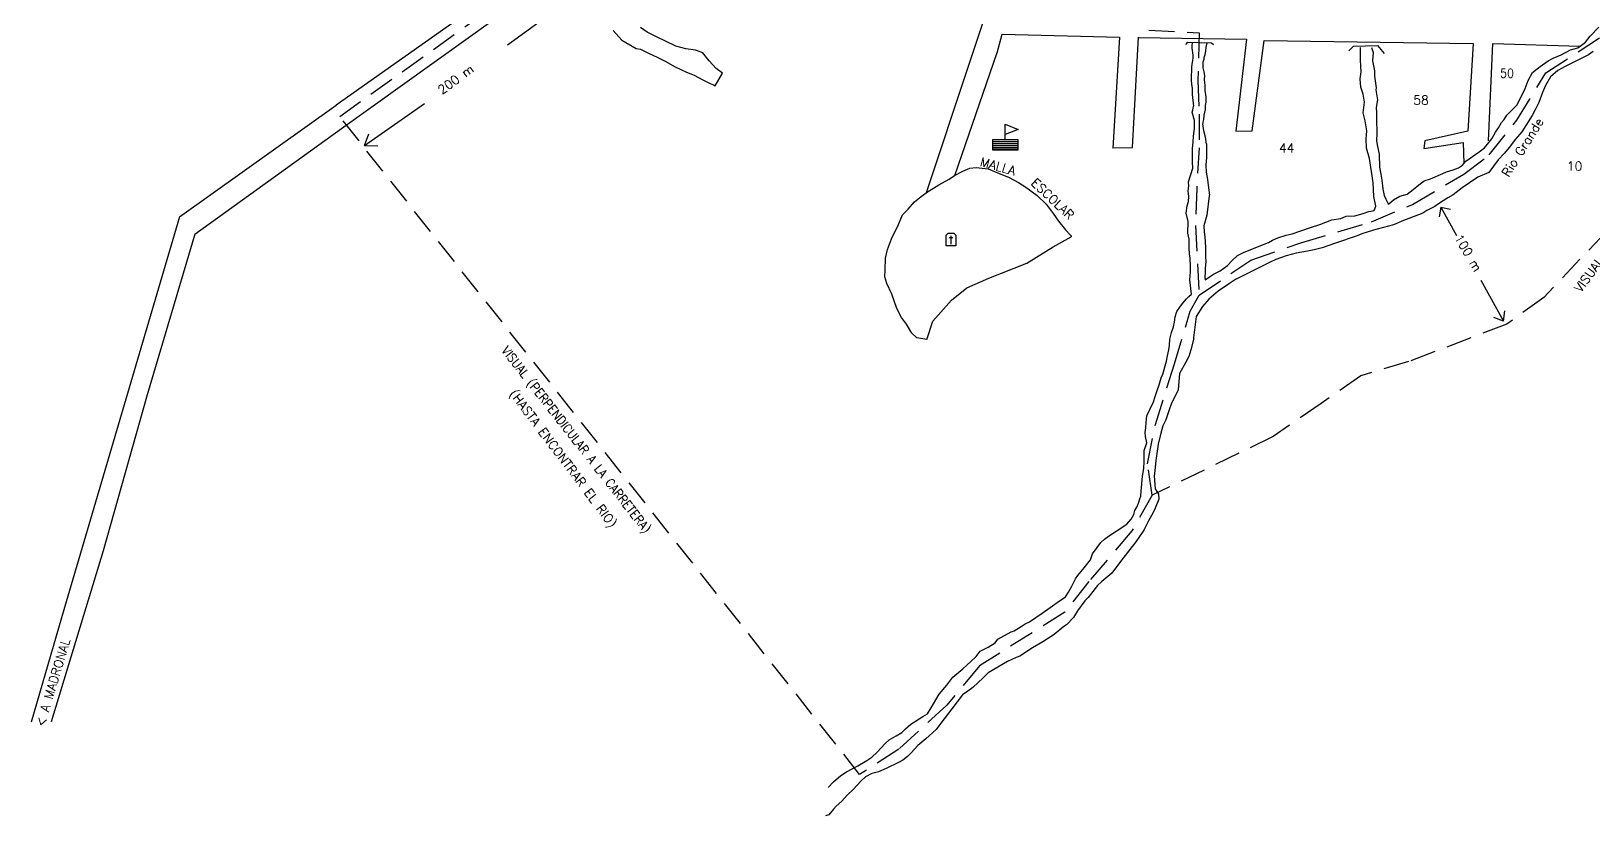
# Model space of a CAD drawing. Extents: x 533624 to 536047, y 1694598 to 1697264.
# Drawn here: x 533712 to 534931, y 1694598 to 1695211 of the extents above; entities that cross this region are included whole.
import ezdxf

# ---------------------------------------------------------------- set-up
doc = ezdxf.new("R2010")
doc.units = 0
doc.header["$LTSCALE"] = 80
doc.header["$MEASUREMENT"] = 0
doc.linetypes.add('HIDDEN', pattern=[0.375, 0.25, -0.125])
doc.layers.get('0').update_dxf_attribs({"linetype": 'CONTINUOUS'})
for name, color, linetype in [('4', 9, 'HIDDEN'), ('6', 10, 'CONTINUOUS'), ('9', 5, 'CONTINUOUS'), ('A', 3, 'CONTINUOUS'), ('C', 1, 'CONTINUOUS'), ('D', 6, 'CONTINUOUS'), ('F', 15, 'CONTINUOUS'), ('L', 14, 'CONTINUOUS')]:
    doc.layers.add(name, color=color, linetype=linetype)
doc.styles.add('ROMANS', font='ROMANS', dxfattribs={"height": 7})

# ---------------------------------------------------------------- blocks, each defined once
blk = doc.blocks.new('ESC')
for p, q in [((0, -2), (0, 10)), ((0, 10), (10, 6)), ((10, 6), (0, 2)), ((-10, -3.5), (10, -3.5)), ((-10, -5), (10, -5)), ((-10, -6.5), (10, -6.5)), ((-10, -8), (10, -8)), ((-10, -9.5), (10, -9.5))]:
    blk.add_line(p, q)
blk.add_lwpolyline([(-10, -2), (-10, -10), (10, -10), (10, -2)], close=True)
blk = doc.blocks.new('CEM')
at = {"layer": 'A'}
for p, q in [((-3.774444, 3.46086), (-2.150444, 5.05986)), ((-3.774444, -4.94014), (-3.774444, 3.46086)), ((-2.150444, 5.05986), (2.290556, 5.05986)), ((-1.312444, 1.50686), (1.402556, 1.50686)), ((0.057556, 2.77586), (0.057556, -3.67114)), ((2.290556, 5.05986), (3.889556, 3.46086)), ((3.889556, 3.46086), (3.889556, -4.94014)), ((3.889556, -4.94014), (-3.774444, -4.94014))]:
    blk.add_line(p, q, dxfattribs=at)

msp = doc.modelspace()

# ---------------------------------------------------------------- linework, layer by layer
at = {"layer": '4', "color": 9, "linetype": 'HIDDEN'}
for points in [[(534941.459259, 1695054.293631), (534892.578507, 1695002.660088), (534892.578507, 1695002.660088), (534863.742486, 1694981.863745), (534786.985254, 1694952.643943), (534749.726986, 1694941.590331), (534718.971891, 1694920.03783), (534681.557585, 1694894.231082), (534586.947737, 1694848.423448), (534571.271245, 1694820.690884), (534537.585858, 1694781.041823), (534518.871753, 1694757.102769), (534452.249552, 1694715.209415), (534426.798366, 1694684.5375), (534389.370157, 1694650.125106), (534358.742331, 1694630.532873), (533953.135709, 1695143.923944), (534118.546213, 1695262.542039)], [(534584.440115, 1695211.245622), (534623.681233, 1695209.375714), (534622.746921, 1695171.977556), (534623.681233, 1695145.798845), (534623.681233, 1695119.620134), (534621.812608, 1695087.8317), (534620.878296, 1695058.848127), (534623.681233, 1695004.620798), (534663.932733, 1695031.86069), (534703.157815, 1695045.419933), (534758.07293, 1695061.833753), (534790.166179, 1695075.392996), (534830.104444, 1695098.94326), (534850.073577, 1695113.929792), (534871.469076, 1695141.048278), (534894.290942, 1695178.157785), (534941.349491, 1695208.842343)], [(534586.947737, 1694848.423448), (534583.456479, 1694873.03316), (534589.578284, 1694903.66398), (534604.445524, 1694950.922959), (534616.689134, 1694992.055774), (534623.681233, 1695004.620798)]]:
    msp.add_lwpolyline(points, dxfattribs=at)
at = {"layer": '6'}
msp.add_line((534114.5625, 1695268.875), (533950.3125, 1695152.875), dxfattribs=at)
at = {"layer": '6', "color": 10, "linetype": 'CONTINUOUS'}
for points in [[(533828.13, 1695065.63), (533950.31, 1695152.88)], [(533840, 1695052.13), (533954.44, 1695134.5)]]:
    msp.add_lwpolyline(points, dxfattribs=at)
at = {"layer": '6'}
for points in [[(533828.125, 1695065.625), (533828.125, 1695065.625), (533738.5, 1694760.875), (533738.5, 1694760.875), (533712.4375, 1694671.375)], [(533840, 1695052.125), (533802.9375, 1694926.875), (533802.9375, 1694926.875), (533768.5625, 1694805.125), (533768.5625, 1694805.125), (533728, 1694671.625)]]:
    msp.add_lwpolyline(points, dxfattribs=at)
at = {"layer": '9', "color": 5, "linetype": 'CONTINUOUS'}
for points in [[(534166.455872, 1695211.055977), (534173.245692, 1695203.606771), (534184.370468, 1695197.129287), (534187.926189, 1695196.582894), (534194.504689, 1695193.206208), (534200.834206, 1695190.340942), (534207.161032, 1695187.221311), (534214.746229, 1695182.816407), (534223.605938, 1695178.652415), (534229.686471, 1695176.298568), (534236.516646, 1695172.664828), (534242.083069, 1695169.807632), (534244.870316, 1695168.760581), (534246.134067, 1695167.984037), (534251.835007, 1695177.845061), (534246.785383, 1695181.459969), (534241.505608, 1695187.366847), (534236.482887, 1695193.525399), (534230.654028, 1695195.622192), (534223.288222, 1695196.717669), (534215.424448, 1695198.835984), (534199.731874, 1695206.379351), (534192.899009, 1695209.758727), (534187.849385, 1695213.373635)], [(534758.289206, 1695197.927774), (534759.517983, 1695193.844492), (534758.941996, 1695187.490763), (534760.384783, 1695179.589324), (534760.596102, 1695175.516803), (534761.771073, 1695166.346233), (534761.500566, 1695164.822737), (534762.943353, 1695156.921299), (534761.864018, 1695151.081679), (534762.075338, 1695147.009158), (534762.024222, 1695142.176234), (534762.411886, 1695130.724455), (534762.095645, 1695124.876764), (534762.813002, 1695120.544498), (534764.277312, 1695114.677975), (534764.424063, 1695104.500709), (534765.382334, 1695098.89393), (534766.351366, 1695094.30461), (534767.041821, 1695087.4287), (534768.005472, 1695082.330651), (534769.247701, 1695079.519191), (534770.249016, 1695077.982243), (534771.244951, 1695075.936566), (534771.493935, 1695075.425147), (534775.347066, 1695078.945894), (534780.209583, 1695081.692787), (534786.078796, 1695083.41146), (534790.69502, 1695086.924136), (534795.05957, 1695090.693867), (534799.161684, 1695093.703195), (534804.267804, 1695095.429939), (534813.722332, 1695099.400228), (534816.790847, 1695100.894131), (534821.894277, 1695102.366511), (534825.98025, 1695103.849652), (534829.056835, 1695106.106648), (534831.887128, 1695109.129428), (534842.139723, 1695116.398383), (534846.241837, 1695119.407711), (534848.563401, 1695122.435871), (534852.167547, 1695126.468037), (534855.022052, 1695131.780096), (534857.346306, 1695135.06262), (534859.681321, 1695139.362602), (534861.740449, 1695141.630359), (534863.810339, 1695144.915574), (534871.524671, 1695152.720161), (534874.641611, 1695158.792623), (534878.023677, 1695165.879852), (534880.377524, 1695171.960385), (534883.75152, 1695178.284521), (534889.653017, 1695183.055568), (534896.057862, 1695187.312505), (534899.897541, 1695189.56143), (534906.283555, 1695192.037816), (534913.448803, 1695196.032318), (534919.060962, 1695197.499317), (534922.137547, 1695199.756313), (534925.214133, 1695202.013309), (534928.823661, 1695206.554204), (534935.512464, 1695213.606459)], [(534931.24086, 1695194.572173), (534927.398491, 1695192.068884), (534921.77288, 1695189.330063), (534909.241766, 1695183.102778), (534903.610775, 1695179.855228), (534897.706588, 1695174.829817), (534893.821173, 1695168.256697), (534891.472707, 1695162.684893), (534888.845663, 1695154.826499), (534885.988468, 1695149.260076), (534883.650762, 1695144.705729), (534875.376586, 1695132.073599), (534870.481785, 1695126.274334), (534865.578913, 1695119.711975), (534861.972076, 1695115.425445), (534857.082655, 1695110.134908), (534849.601165, 1695100.292716), (534841.166785, 1695096.56603), (534834.507575, 1695092.311783), (534828.868513, 1695088.30114), (534821.941487, 1695082.777761), (534817.847444, 1695080.531527), (534810.41976, 1695075.776622), (534807.600229, 1695073.7713), (534801.460509, 1695070.529131), (534798.13225, 1695068.52919), (534794.812061, 1695067.292342), (534783.062872, 1695062.837537), (534775.394276, 1695059.357145), (534767.487457, 1695057.405629), (534761.618243, 1695055.686956), (534755.494665, 1695053.970972), (534750.6456, 1695052.495902), (534747.065666, 1695050.753015), (534729.961373, 1695045.082885), (534719.746442, 1695041.375032), (534713.37119, 1695039.916103), (534708.273141, 1695038.952452), (534699.351554, 1695037.266062), (534691.6991, 1695035.311856), (534683.527155, 1695032.345574), (534679.181438, 1695030.356394), (534662.044861, 1695021.633891), (534652.070843, 1695016.651525), (534647.46, 1695013.647578), (534638.492678, 1695007.636993), (534631.303217, 1695001.353212), (534626.411106, 1694995.808311), (534621.240419, 1694987.97682), (534619.282307, 1694971.207602), (534619.268855, 1694969.93578), (534617.14785, 1694961.817641), (534615.567857, 1694956.746495), (534613.230152, 1694952.192149), (534608.303067, 1694943.34051), (534607.405458, 1694930.630361), (534601.945432, 1694919.494824), (534600.635945, 1694915.947174), (534597.746466, 1694907.328377), (534595.406071, 1694902.519666), (534593.820697, 1694896.939791), (534591.694311, 1694888.312924), (534589.779245, 1694875.613536), (534589.184426, 1694867.479256), (534588.632652, 1694863.414806), (534589.290823, 1694853.486523), (534592.043096, 1694849.132735), (534592.257106, 1694845.314578), (534589.383768, 1694838.221968), (534587.562863, 1694834.425335), (534584.191558, 1694828.355563), (534580.814872, 1694821.777062), (534580.035637, 1694820.258947), (534574.35084, 1694811.924109), (534563.008148, 1694797.798076), (534555.523968, 1694787.701519), (534547.823088, 1694781.168754), (534544.481376, 1694777.89699), (534537.005267, 1694768.563526), (534534.43472, 1694766.046786), (534528.755303, 1694758.220676), (534525.646433, 1694752.911307), (534520.245594, 1694747.371787), (534518.194537, 1694745.867123), (534510.499037, 1694739.843087), (534501.78877, 1694734.084176), (534493.597993, 1694729.337342), (534483.862197, 1694722.8261), (534481.053428, 1694721.838236), (534474.150615, 1694718.604137), (534459.048954, 1694709.860111), (534455.190442, 1694705.830636), (534447.224436, 1694698.283103), (534443.125012, 1694695.52814), (534439.022898, 1694692.518812), (534430.767554, 1694681.667233), (534422.255154, 1694670.563979), (534418.385882, 1694665.517046), (534410.422566, 1694658.223878), (534404.264014, 1694653.201157), (534399.114849, 1694647.404582), (534396.032883, 1694644.638858), (534392.439497, 1694641.624149), (534389.113928, 1694639.878572), (534379.396964, 1694635.147881), (534373.51968, 1694632.666114), (534368.41625, 1694631.193734), (534363.302058, 1694628.703896), (534359.960347, 1694625.432133), (534353.782963, 1694618.628861), (534349.158668, 1694614.353092), (534344.783357, 1694609.565904), (534340.418808, 1694605.796173), (534338.359679, 1694603.528416), (534334.750152, 1694598.987521), (534332.198437, 1694598.251331)], [(534629.534125, 1695122.717317), (534629.421131, 1695112.034012), (534628.850525, 1695106.189011), (534629.300067, 1695100.587614), (534630.255648, 1695094.726471), (534630.951483, 1695088.35929), (534631.652699, 1695082.500838), (534631.392954, 1695081.994799), (534629.708039, 1695067.003441), (534627.329979, 1695058.633629), (534627.533227, 1695053.798014), (534628.001601, 1695049.977168), (534628.469975, 1695046.156321), (534628.678604, 1695041.829436), (534628.603276, 1695034.707232), (534628.814595, 1695030.634712), (534628.506424, 1695025.550114), (534628.463379, 1695021.480283), (534628.190183, 1695019.702423), (534628.174041, 1695018.176236), (534628.417644, 1695017.156088), (534628.417644, 1695017.156088), (534628.409573, 1695016.392995), (534631.743213, 1695018.901665), (534634.817109, 1695020.904297), (534640.188355, 1695023.645809), (534645.827417, 1695027.656452), (534649.431563, 1695031.688618), (534653.541749, 1695035.461039), (534658.401575, 1695037.953567), (534669.130616, 1695042.164769), (534677.81667, 1695045.6344), (534680.887875, 1695047.382667), (534684.979228, 1695049.374537), (534691.614225, 1695051.339504), (534696.203546, 1695052.308536), (534710.501759, 1695057.245167), (534717.90523, 1695059.710791), (534727.102703, 1695063.429406), (534734.235668, 1695064.371535), (534738.32433, 1695066.109041), (534745.19755, 1695066.545131), (534751.575492, 1695068.258424), (534756.170194, 1695069.736185), (534757.69907, 1695069.974407), (534760.250785, 1695070.710597), (534761.557581, 1695074.003883), (534760.112104, 1695081.650957), (534759.459314, 1695092.087969), (534758.755408, 1695097.692057), (534756.608715, 1695111.197583), (534754.151161, 1695119.364147), (534753.972125, 1695126.489041), (534754.548112, 1695132.84277), (534753.102635, 1695140.489844), (534751.643707, 1695146.865096), (534752.749945, 1695155.24836), (534751.797055, 1695161.363867), (534749.821326, 1695166.981407), (534749.379855, 1695173.345898), (534750.202136, 1695178.933844), (534749.739142, 1695183.263419), (534749.533203, 1695187.844669), (534749.565487, 1695190.897042), (534749.600461, 1695194.203779), (534749.619293, 1695195.98433), (534749.638126, 1695197.764881)], [(534618.19, 1695161.13), (534619.213876, 1695152.106952)], [(534334.213045, 1694620.362202), (534338.328611, 1694624.643352), (534344.232799, 1694629.668763), (534348.586587, 1694632.421036), (534357.286093, 1694637.162489), (534364.454032, 1694641.411355), (534368.296401, 1694643.914644), (534372.409277, 1694647.94143), (534378.586661, 1694654.744701), (534381.922992, 1694657.507736), (534387.299618, 1694660.757976), (534391.650716, 1694663.255885), (534394.478318, 1694666.0243), (534398.842868, 1694669.794031), (534408.064554, 1694675.801925), (534411.647178, 1694677.799176), (534414.496303, 1694682.602506), (534420.968406, 1694693.218553), (534426.894116, 1694700.278879), (534431.537243, 1694706.335199), (534439.238123, 1694712.867964), (534445.659111, 1694718.651088), (534449.771986, 1694722.677873), (534452.867404, 1694726.71542), (534459.007124, 1694729.95759), (534464.638115, 1694733.20514), (534466.702624, 1694735.981626), (534476.939077, 1694741.724395), (534479.236428, 1694742.463275), (534484.870109, 1694745.96519), (534487.944005, 1694747.967821), (534491.269574, 1694749.713398), (534501.262425, 1694756.476315), (534507.412906, 1694760.735942), (534512.797603, 1694764.749276), (534519.456813, 1694769.003523), (534521.786447, 1694772.794776), (534524.378517, 1694777.346432), (534527.238403, 1694783.16722), (534529.045857, 1694785.692032), (534531.36742, 1694788.720192), (534533.943348, 1694791.745662), (534538.84353, 1694798.053656), (534540.418142, 1694802.616073), (534544.03305, 1694807.665697), (534546.871413, 1694811.451569), (534549.953379, 1694814.217294), (534553.029965, 1694816.47429), (534558.923392, 1694820.482243), (534567.373914, 1694825.735115), (534570.723696, 1694829.769972), (534572.796276, 1694833.309551), (534573.594343, 1694836.608217), (534575.147432, 1694839.135719), (534576.451538, 1694842.174641), (534577.50397, 1694845.470617), (534578.291276, 1694847.751825), (534578.331631, 1694851.567291), (534579.472843, 1694863.257293), (534580.554868, 1694869.351277), (534580.865729, 1694874.69024), (534580.702835, 1694883.34132), (534582.799628, 1694889.170178), (534581.835977, 1694894.268228), (534581.613896, 1694897.323291), (534582.160289, 1694900.879012), (534582.460389, 1694905.200517), (534582.76856, 1694910.285114), (534587.971531, 1694921.168978), (534589.289089, 1694925.479721), (534590.863701, 1694930.042138), (534592.438313, 1694934.604556), (534594.020996, 1694939.930066), (534595.325102, 1694942.968988), (534598.230723, 1694953.11397), (534599.036861, 1694957.17573), (534600.102745, 1694961.743528), (534600.649138, 1694965.299249), (534600.700254, 1694970.132173), (534602.028572, 1694975.460374), (534603.600494, 1694979.768427), (534604.403942, 1694983.575822), (534604.955716, 1694987.640272), (534606.270583, 1694991.696651), (534609.114327, 1694995.991252), (534610.919091, 1694998.261699), (534613.754763, 1695001.793208), (534615.554146, 1695003.554926), (534617.607894, 1695005.313955), (534616.454446, 1695016.51944), (534617.027742, 1695022.618805), (534617.070787, 1695026.688636), (534616.634697, 1695033.561855), (534616.158252, 1695036.619609), (534615.955003, 1695041.455223), (534615.995358, 1695045.270689), (534616.027642, 1695048.323062), (534614.804246, 1695052.915073), (534615.155461, 1695062.069501), (534613.696533, 1695068.444753), (534614.267139, 1695074.289754), (534615.319571, 1695077.58573), (534615.61698, 1695081.65287), (534615.153987, 1695085.982445), (534615.70307, 1695089.792531), (534615.48368, 1695093.101958), (534618.649046, 1695103.75298), (534618.443107, 1695108.334229), (534618.499604, 1695113.675882), (534618.55341, 1695118.76317), (534619.118636, 1695124.099442), (534619.164371, 1695128.423637), (534619.994722, 1695134.774676), (534620.05929, 1695140.879422), (534618.345997, 1695147.257364), (534618.873558, 1695149.032534), (534619.213876, 1695152.106952)]]:
    msp.add_lwpolyline(points, dxfattribs=at)
at = {"layer": '9'}
for points in [[(534618.3125, 1695201.875), (534618.3125, 1695201.125), (534618.0625, 1695199.5), (534618.0625, 1695198.375), (534618.0625, 1695197.125), (534618.375, 1695195.75), (534618.625, 1695193.75), (534618.6875, 1695191.875), (534618.6875, 1695189.75), (534618.4375, 1695187.75), (534618.1875, 1695186.375), (534617.9375, 1695184.5), (534617.6875, 1695182.625), (534617.6875, 1695181), (534617.75, 1695178.5), (534617.5, 1695177.125), (534617.5, 1695176), (534617.5, 1695175.25), (534617.5, 1695172.5), (534617.8125, 1695169), (534618.125, 1695166), (534618.1875, 1695163.25), (534618.1875, 1695161.125)], [(534629.5, 1695122.5), (534628.625, 1695127.875), (534627.25, 1695132.75), (534626.9375, 1695136.375), (534626.625, 1695138.25), (534626.875, 1695138.75), (534626.875, 1695139.625), (534627.4375, 1695141.5), (534627.625, 1695145.125), (534628.6875, 1695149.5), (534628.625, 1695152.5), (534629.1875, 1695155.25), (534629.125, 1695156.875), (534629.125, 1695159), (534628.8125, 1695160.875), (534628.5, 1695164.125), (534628.5, 1695168.5), (534627.875, 1695172.625), (534628.125, 1695175.875), (534627.5625, 1695178.875), (534626.9375, 1695181.875), (534626.9375, 1695184.375), (534626.9375, 1695186.5), (534627.6875, 1695188.75), (534627.6875, 1695190.125), (534628.5, 1695192.25), (534629, 1695195), (534629.25, 1695198), (534630, 1695201.5), (534630, 1695201.5)]]:
    msp.add_lwpolyline(points, dxfattribs=at)
at = {"layer": 'A', "color": 3, "linetype": 'CONTINUOUS'}
for points in [[(534411.174559, 1694969.847178), (534403.302714, 1694971.2024), (534399.524912, 1694974.803856), (534395.276046, 1694981.971795), (534391.514386, 1694987.099438), (534387.771558, 1694994.007632), (534383.820102, 1695005.24271), (534380.093416, 1695013.677091), (534378.366672, 1695018.783211), (534378.677533, 1695024.122173), (534379.031439, 1695033.530966), (534380.627573, 1695040.128298), (534383.768727, 1695048.49004), (534389.228753, 1695059.625577), (534392.361835, 1695067.224226), (534396.734456, 1695071.75705), (534401.626567, 1695077.301951), (534406.75959, 1695081.572339), (534411.630178, 1695085.082325), (534416.495386, 1695088.083582), (534420.592119, 1695090.584181), (534428.525842, 1695095.07934), (534432.87963, 1695097.831613), (534439.276405, 1695101.325457), (534444.896634, 1695103.55555), (534449.737629, 1695104.267527), (534459.138351, 1695103.150528), (534467.243038, 1695099.7577), (534475.347725, 1695096.364873), (534482.683938, 1695092.471388), (534488.496654, 1695088.848409), (534497.332151, 1695082.395138), (534504.381716, 1695075.45197), (534509.902404, 1695068.27058), (534513.910357, 1695062.377153), (534519.433735, 1695055.450127), (534522.954482, 1695051.596997), (534523.709505, 1695050.825833), (534523.955798, 1695050.060049)], [(534411.174559, 1694969.847178), (534416.012428, 1694984.148375), (534430.423978, 1695000.563307), (534442.433604, 1695010.172047), (534459.647401, 1695017.778967), (534489.271144, 1695029.389529), (534509.687508, 1695042.201183), (534523.955798, 1695050.060049)]]:
    msp.add_lwpolyline(points, dxfattribs=at)
at = {"layer": 'F'}
for p, q in [((533954.4375, 1695134.5), (534127.625, 1695258.75)), ((534561.5, 1695205.875), (534556.4375, 1695119.375)), ((534571.6875, 1695119.75), (534576.375, 1695205.75)), ((534660.625, 1695204.25), (534652.375, 1695132.625)), ((534665, 1695132.75), (534674.5, 1695203.375)), ((534433, 1695097.875), (534466.1875, 1695194)), ((534849.375, 1695125), (534852.875, 1695201))]:
    msp.add_line(p, q, dxfattribs=at)
for points in [[(534416.3125, 1695463.25), (534530.5625, 1695442.625), (534476.6875, 1695283.375), (534410.75, 1695084.5)], [(534613.412326, 1695200.031426), (534614.843179, 1695201.940578), (534633.44427, 1695201.46329), (534634.875124, 1695200.031426)], [(534652.359758, 1695132.589236), (534665.029935, 1695132.719922)]]:
    msp.add_lwpolyline(points, dxfattribs=at)
at = {"layer": 'F', "color": 15, "linetype": 'CONTINUOUS'}
for points in [[(534466.200849, 1695193.639689), (534469.915298, 1695208.100795), (534561.483925, 1695205.845898)], [(534576.37415, 1695205.705017), (534660.650674, 1695204.308918)], [(534674.516629, 1695203.397107), (534837.436891, 1695200.906552), (534833.406459, 1695132.517501), (534799.746957, 1695124.987326), (534798.919296, 1695118.890652), (534829.751196, 1695123.652412), (534830.087744, 1695107.367709)], [(534740.372771, 1695195.196738), (534744.228592, 1695198.971849), (534762.802574, 1695199.284185), (534768.079659, 1695193.122943)], [(534852.894532, 1695201.02709), (534920.831659, 1695198.798307)], [(534556.46308, 1695119.419069), (534571.675069, 1695119.74099)]]:
    msp.add_lwpolyline(points, dxfattribs=at)
at = {"layer": 'L', "color": 14}
for points in [[(534084.169724, 1695199.969822), (534126.725124, 1695230.810052)], [(533972.422084, 1695121.272376), (534019.323202, 1695154.101786)], [(533972.422084, 1695121.272376), (533975.893206, 1695130.535388)], [(533972.422084, 1695121.272376), (533982.803676, 1695121.027898)], [(534812.167904, 1695073.332467), (534811.002912, 1695065.755277)], [(534812.167904, 1695073.332467), (534819.740352, 1695071.583885)], [(534812.167904, 1695073.332467), (534824.426129, 1695050.991003)], [(534843.511139, 1695016.207253), (534861.097565, 1694984.154773)], [(534861.097565, 1694984.154773), (534853.525118, 1694987.069077)], [(534861.097565, 1694984.154773), (534862.262557, 1694992.314824)]]:
    msp.add_lwpolyline(points, dxfattribs=at)

# ---------------------------------------------------------------- block references
at = {"layer": 'A', "color": 3}
for name, p in [('ESC', (534472.38, 1695127.88)), ('CEM', (534430.004114, 1695047.979033))]:
    msp.add_blockref(name, p, dxfattribs=at)

# ---------------------------------------------------------------- texts
at = {"layer": '9', "color": 5, "linetype": 'CONTINUOUS', "style": 'ROMANS'}
msp.add_text('Rio Grande', height=7, rotation=57.924257, dxfattribs=at).set_placement((534865.260941, 1695096.121367))
at = {"layer": 'C', "color": 1, "style": 'ROMANS', "width": 0.9}
msp.add_text('50', height=7, dxfattribs=at).set_placement((534858.509405, 1695174.250928))
at = {"layer": 'C', "color": 1, "style": 'ROMANS'}
msp.add_text('58', height=7, dxfattribs=at).set_placement((534790.860337, 1695153.228602))
at = {"layer": 'C', "color": 1, "linetype": 'CONTINUOUS', "style": 'ROMANS'}
for s, p in [('44', (534686.003637, 1695115.959636)), ('10', (534910.618118, 1695101.735113))]:
    msp.add_text(s, height=7, dxfattribs=at).set_placement(p)
at = {"layer": 'D', "color": 6, "style": 'ROMANS'}
for s, rotation, p in [('MALLA', 344.029558, (534452.199756, 1695105.638168)), ('ESCOLAR', 316.645702, (534492.019077, 1695091.365512)), ('< A MADRONAL', 73.292439, (533722.505874, 1694667.277634))]:
    msp.add_text(s, height=7, rotation=rotation, dxfattribs=at).set_placement(p)
at = {"layer": 'D', "color": 6, "linetype": 'CONTINUOUS', "style": 'ROMANS'}
for s, rotation, p in [('VISUAL (PARALELA AL RIO)', 53.670751, (534921.480449, 1695006.08294)), ('(HASTA ENCONTRAR EL RIO)', 306.99517, (534085.208345, 1694927.564328))]:
    msp.add_text(s, height=7, rotation=rotation, dxfattribs=at).set_placement(p)
at = {"layer": 'D', "color": 6, "style": 'ROMANS', "width": 0.9}
msp.add_text('VISUAL (PERPENDICULAR A LA CARRETERA)', height=7, rotation=308.075606, dxfattribs=at).set_placement((534078.975679, 1694961.186202))
at = {"layer": 'L', "color": 14, "style": 'ROMANS'}
for s, rotation, p in [('200 m', 36.114338, (534032.904581, 1695160.786491)), ('100 m', 300.634939, (534822.520996, 1695049.39868))]:
    msp.add_text(s, height=7, rotation=rotation, dxfattribs=at).set_placement(p)

doc.saveas('drawing.dxf')
